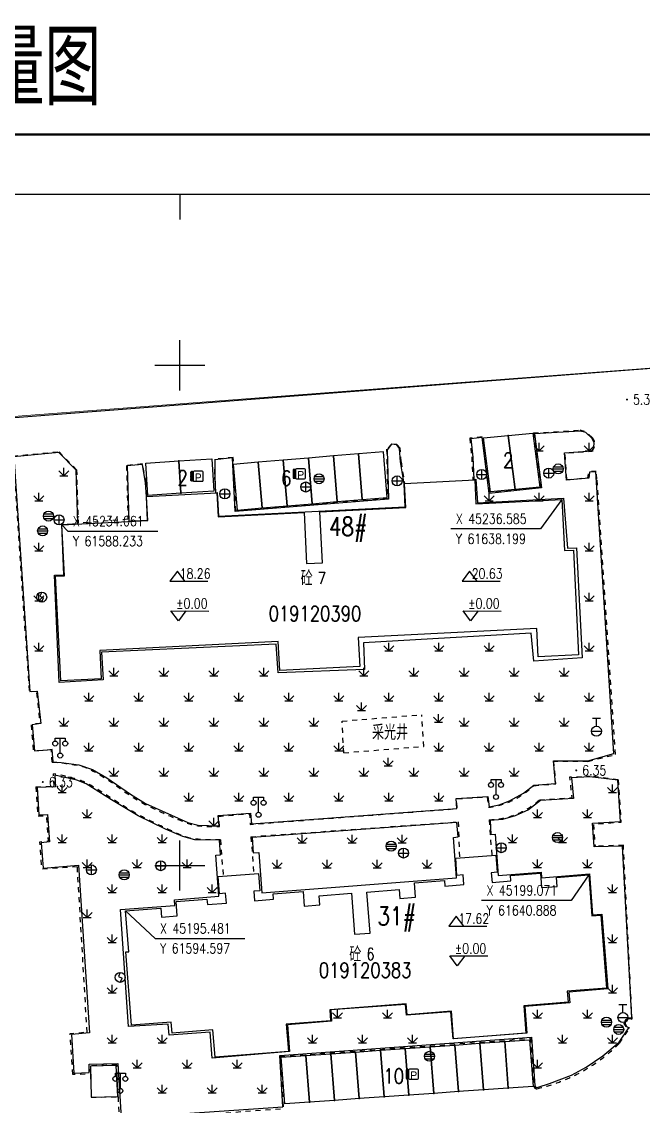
# Model space of a CAD drawing. Extents: x 61369 to 61739, y 45048 to 45284.
# Drawn here: x 61584.2 to 61646.3, y 45175.9 to 45284.3 of the extents above; entities that cross this region are included whole.
import ezdxf
from ezdxf.enums import TextEntityAlignment as Align

# ---------------------------------------------------------------- set-up
doc = ezdxf.new("R2010")
doc.units = 0
doc.header["$LTSCALE"] = 0.5
doc.header["$PDMODE"] = 32
doc.header["$PDSIZE"] = 0.05
doc.linetypes.add('X6', pattern=[2, 1, -1])
doc.layers.get('0').update_dxf_attribs({"linetype": 'CONTINUOUS'})
doc.layers.add('2绿化', color=8, linetype='CONTINUOUS', lineweight=13)
for name, color, linetype in [('BASICGRID', 7, 'CONTINUOUS'), ('COMPONENT', 4, 'CONTINUOUS'), ('DLSS', 4, 'CONTINUOUS'), ('GCD', 1, 'CONTINUOUS'), ('JMD', 6, 'CONTINUOUS'), ('TK', 7, 'CONTINUOUS'), ('ZBTZ', 3, 'CONTINUOUS'), ('ZJ', 7, 'CONTINUOUS')]:
    doc.layers.add(name, color=color, linetype=linetype)
doc.styles.add('HZ', font='rs.shx', dxfattribs={"width": 0.8, "bigfont": 'hztxt.shx'})
doc.styles.get("Standard").update_dxf_attribs({"font": 'rs.shx', "bigfont": 'hztxt.shx'})
doc.linetypes.add('1161', pattern='A,0,[149,AAA.SHX,S=0.15,R=0,X=0,Y=0],-1.6', length=1.6)

# ---------------------------------------------------------------- blocks, each defined once
blk = doc.blocks.new('gc124')
for p, q in [((-1, 1), (0, 0)), ((-0.8, 0), (0.8, 0)), ((0, 0), (0, 1.6)), ((0, 0), (1, 1))]:
    blk.add_line(p, q)
blk = doc.blocks.new('GC200')
at = {"linetype": 'Continuous', "const_width": 0.2, "flags": 128}
blk.add_lwpolyline([(-0.1, 0, 1), (0.1, 0, 1)], format="xyb", close=True, dxfattribs=at)
blk = doc.blocks.new('gcbj0102')
for p, q in [((-1, 0), (1, 0)), ((0, -1), (0, 1))]:
    blk.add_line(p, q)
blk.add_circle((0, 0), 1)
blk = doc.blocks.new('gcbj0103')
for p, q in [((-1, 0), (1, 0)), ((-0.9, 0.43), (0.9, 0.43)), ((-0.88, -0.47), (0.88, -0.47))]:
    blk.add_line(p, q)
blk.add_circle((0, 0), 1)
blk = doc.blocks.new('gcbj0105')
for p, q in [((0, 1), (-0.38, 0.18)), ((-0.38, 0.18), (0.38, -0.18)), ((0, -1), (0.38, -0.18))]:
    blk.add_line(p, q)
blk.add_circle((0, 0), 1)
blk = doc.blocks.new('gcbj0113')
for p, q in [((-0.8, 2.6), (0.8, 2.6)), ((0, 1), (0, 2.6)), ((-1, 0), (1, 0))]:
    blk.add_line(p, q)
blk.add_circle((0, 0), 1)
blk = doc.blocks.new('gcbj0118')
for p, q in [((-1, 2.9), (-1, 3.5)), ((-1, 3.5), (1, 3.5)), ((0, 0.5), (0, 3.5)), ((1, 3.5), (1, 2.9))]:
    blk.add_line(p, q)
for centre in [(-1, 2.4), (1, 2.4), (0, 0)]:
    blk.add_circle(centre, 0.5)
blk = doc.blocks.new('*U4')
at = {"linetype": 'Continuous'}
for points in [[(-1.2, 0), (-1.175, 1), (-1.225, 1)], [(-1.2, 0), (-1.225, 1), (-1.225, -1)], [(-1.2, 0), (-1.225, -1), (-1.175, -1)], [(-1.2, 0), (-1.175, -1), (-1.175, 1)]]:
    blk.add_solid(points, dxfattribs=at)
blk = doc.blocks.new('gcbj0215')
for p, q in [((-1.4, 1), (-1.4, 0.45)), ((-1.4, 0.27), (-1.4, -0.27)), ((-1.23, 1), (-1.23, -1)), ((-1.18, 1), (-1.23, 1)), ((-1.18, 1), (-1.18, -1)), ((-1, 0.8), (-1, -0.8)), ((0.8, 1), (-0.8, 1)), ((1, -0.8), (1, 0.8)), ((-1.4, -0.45), (-1.4, -1)), ((-1.23, -1), (-1.18, -1)), ((-0.8, -1), (0.8, -1))]:
    blk.add_line(p, q)
for centre, start, end in [((-0.8, 0.8), 90, 180), ((0.8, 0.8), 0, 90), ((-0.8, -0.8), 180, 270), ((0.8, -0.8), 270, 0)]:
    blk.add_arc(centre, 0.2, start, end)
for p in [(-1.4, 0.82), (-1.4, 0.64), (-1.4, 0.45), (-1.4, 0.27), (-1.4, 0.09), (-1.4, -0.09), (-1.4, -0.27), (-1.4, -0.45), (-1.4, -0.64), (-1.4, -0.82)]:
    blk.add_point(p)
at = {"linetype": 'Continuous'}
blk.add_blockref('*U4', (0, 0), dxfattribs=at)
blk.add_text('P', height=1.5).set_placement((-0.65, -1))

msp = doc.modelspace()

# ---------------------------------------------------------------- linework, layer by layer
at = {"linetype": 'Continuous'}
for p, q in [((61638.2, 45236.58), (61636.08, 45233.66)), ((61588.23, 45234.06), (61588.83, 45233.43)), ((61588.83, 45233.43), (61597.81, 45233.43)), ((61636.08, 45233.66), (61627.11, 45233.66)), ((61640.89, 45199.07), (61639.14, 45196.52)), ((61639.14, 45196.52), (61630.17, 45196.52)), ((61594.6, 45195.48), (61597.54, 45192.73)), ((61597.54, 45192.73), (61606.52, 45192.73))]:
    msp.add_line(p, q, dxfattribs=at)
at = {"linetype": 'Continuous', "flags": 128}
msp.add_lwpolyline([(61722.21, 45255.42), (61726.1, 45191.78), (61726.28, 45113.41), (61387.09, 45096.66), (61379.71, 45246.23), (61452.77, 45254.46), (61454.39, 45250.75), (61455.82, 45247.93), (61457.5, 45244.9), (61459.17, 45242.2), (61460.76, 45239.87), (61461.94, 45238.24), (61463.27, 45236.51), (61464.06, 45235.52), (61644.52, 45249.52)], close=True, dxfattribs=at)
at = {"linetype": 'Continuous'}
msp.add_arc((61644.99, 45184.25), 0.452, 58.1849, 269.6529, dxfattribs=at)
for p in [(61632.84, 45242.99), (61599.93, 45240.45), (61600.12, 45237.22), (61633.53, 45237.6), (61632.49, 45182.42), (61617.59, 45181.36), (61620.07, 45181.54), (61622.55, 45181.72), (61625.04, 45181.89), (61627.52, 45182.07), (61630, 45182.24), (61612.62, 45181.01), (61615.11, 45181.19), (61622.92, 45177.06), (61625.4, 45177.23), (61627.88, 45177.41), (61630.37, 45177.59), (61632.85, 45177.76), (61612.99, 45176.35), (61615.47, 45176.53), (61617.95, 45176.71), (61620.44, 45176.88)]:
    msp.add_point(p, dxfattribs=at)
at = {"layer": '2绿化', "color": 1}
for p, q in [((61584.25, 45244.94), (61722.21, 45255.42)), ((61464.06, 45235.52), (61584.25, 45244.94))]:
    msp.add_line(p, q, dxfattribs=at)
at = {"layer": 'BASICGRID', "linetype": 'Continuous', "flags": 128}
for points in [[(61635.31, 45243.22), (61636, 45237.83), (61633.53, 45237.6), (61632.84, 45242.99)], [(61632.84, 45242.99), (61633.53, 45237.6), (61631.06, 45237.37), (61630.37, 45242.76)], [(61615.37, 45240.94), (61612.86, 45240.73), (61613.24, 45236.17), (61615.74, 45236.38)], [(61617.87, 45241.15), (61615.37, 45240.94), (61615.74, 45236.38), (61618.24, 45236.59)], [(61620.37, 45241.36), (61617.87, 45241.15), (61618.24, 45236.59), (61620.74, 45236.8)], [(61599.93, 45240.45), (61600.12, 45237.22), (61596.82, 45237), (61596.63, 45240.23)], [(61603.23, 45240.66), (61603.42, 45237.44), (61600.12, 45237.22), (61599.93, 45240.45)], [(61607.86, 45240.31), (61605.36, 45240.1), (61605.74, 45235.54), (61608.24, 45235.75)], [(61610.36, 45240.52), (61607.86, 45240.31), (61608.24, 45235.75), (61610.74, 45235.96)], [(61612.86, 45240.73), (61610.36, 45240.52), (61610.74, 45235.96), (61613.24, 45236.17)], [(61632.49, 45182.42), (61632.85, 45177.76), (61630.37, 45177.59), (61630, 45182.24)], [(61634.97, 45182.6), (61635.33, 45177.94), (61632.85, 45177.76), (61632.49, 45182.42)], [(61617.59, 45181.36), (61617.95, 45176.71), (61615.47, 45176.53), (61615.11, 45181.19)], [(61620.07, 45181.54), (61620.44, 45176.88), (61617.95, 45176.71), (61617.59, 45181.36)], [(61622.55, 45181.72), (61622.92, 45177.06), (61620.44, 45176.88), (61620.07, 45181.54)], [(61625.04, 45181.89), (61625.4, 45177.23), (61622.92, 45177.06), (61622.55, 45181.72)], [(61627.52, 45182.07), (61627.88, 45177.41), (61625.4, 45177.23), (61625.04, 45181.89)], [(61630, 45182.24), (61630.37, 45177.59), (61627.88, 45177.41), (61627.52, 45182.07)], [(61612.62, 45181.01), (61612.99, 45176.35), (61610.5, 45176.18), (61610.14, 45180.84)], [(61615.11, 45181.19), (61615.47, 45176.53), (61612.99, 45176.35), (61612.62, 45181.01)]]:
    msp.add_lwpolyline(points, close=True, dxfattribs=at)
at = {"layer": 'DLSS', "linetype": 'X6'}
for p, q in [((61635.38, 45243.24), (61636.09, 45237.79)), ((61621.18, 45242.13), (61620.68, 45241.61)), ((61621.72, 45242.1), (61621.18, 45242.13)), ((61622.03, 45241.71), (61621.72, 45242.1)), ((61630.24, 45242.85), (61629, 45242.71)), ((61629, 45242.71), (61629.19, 45240.84)), ((61630.95, 45237.23), (61630.24, 45242.85)), ((61620.68, 45241.61), (61620.8, 45236.67)), ((61622.13, 45240.35), (61622.03, 45241.71)), ((61596.28, 45240.14), (61594.68, 45239.99)), ((61596.64, 45238.31), (61596.28, 45240.14)), ((61603.5, 45240.61), (61603.49, 45238.82)), ((61605.35, 45240.79), (61603.5, 45240.61)), ((61605.61, 45235.43), (61605.35, 45240.79)), ((61636.09, 45237.79), (61630.95, 45237.23)), ((61620.8, 45236.67), (61605.61, 45235.43))]:
    msp.add_line(p, q, dxfattribs=at)
at = {"layer": 'DLSS', "linetype": 'X6', "flags": 128}
for points in [[(61635.38, 45243.24), (61640.02, 45243.52)], [(61641.24, 45242.78), (61640.62, 45243.35), (61640.02, 45243.52)], [(61583.33, 45240.93), (61587.92, 45241.37)], [(61583.33, 45240.93), (61584.96, 45217.37)], [(61589.69, 45239.56), (61587.92, 45241.37)], [(61638.7, 45238.58), (61638.53, 45241.22), (61641.2, 45241.43)], [(61622.13, 45240.35), (61622.47, 45238.19)], [(61629.19, 45240.84), (61629.31, 45238.54)], [(61589.69, 45239.56), (61589.85, 45234.21)], [(61603.49, 45238.82), (61603.57, 45237.24)], [(61638.7, 45238.58), (61640.8, 45238.77), (61640.92, 45239.4), (61641.63, 45239.42)], [(61641.71, 45238.62), (61641.63, 45239.42)], [(61596.64, 45238.31), (61596.7, 45236.89)], [(61643.57, 45211.1), (61641.71, 45238.62)], [(61594.83, 45234.61), (61589.85, 45234.21)], [(61585.72, 45217.41), (61584.96, 45217.37)], [(61587.24, 45211.6), (61585.4, 45211.43), (61585.18, 45214.17), (61586.06, 45214.25), (61585.72, 45217.41)], [(61587.26, 45210.35), (61587.18, 45211.59)], [(61587.45, 45207.96), (61587.39, 45209.17)], [(61587.39, 45209.17), (61587.39, 45209.17)], [(61585.62, 45207.86), (61587.45, 45207.96)], [(61585.62, 45207.86), (61585.83, 45204.95)], [(61589.77, 45199.89), (61586.22, 45199.64), (61586.02, 45202.38), (61586.88, 45202.47), (61586.7, 45204.96), (61585.83, 45204.95)], [(61607.12, 45202.89), (61627.84, 45204.38)], [(61627.84, 45204.38), (61627.96, 45200.78)], [(61607.12, 45202.89), (61607.41, 45199.18)], [(61644.35, 45202.03), (61641.52, 45201.93)], [(61645.22, 45184.64), (61644.35, 45202.03)], [(61590.75, 45183.37), (61589.77, 45199.89)], [(61643.97, 45182.24), (61644.98, 45183.8)], [(61589.31, 45179.11), (61589.04, 45183.23), (61590.75, 45183.37)], [(61593.71, 45180.07), (61591.04, 45179.99), (61591.07, 45179.17), (61589.31, 45179.11)], [(61593.84, 45176.9), (61593.71, 45180.07)], [(61591.15, 45176.85), (61593.84, 45176.9)]]:
    msp.add_lwpolyline(points, dxfattribs=at)
for points in [[(61641.2, 45241.43, 0.056123), (61641.34, 45241.6, 0.056123), (61641.43, 45241.79, 0.138226), (61641.48, 45242.31, 0.138226), (61641.24, 45242.78)], [(61587.26, 45210.35, -0.035118), (61589.96, 45209.99, -0.074395), (61591.17, 45209.55, -0.037108), (61594.05, 45207.7, 0.042653), (61596.56, 45206.12, 0.014197), (61598.6, 45205.15, 0.013568), (61600.79, 45204.24, 0.064892), (61601.83, 45203.99, 0.032132), (61603.99, 45203.91)], [(61604.07, 45202.59, -0.037551), (61601.52, 45202.66, -0.076145), (61600.31, 45202.98, -0.009767), (61597.81, 45204.11, -0.012732), (61595.93, 45205.06, -0.024178), (61593.47, 45206.55, 0.021626), (61590.73, 45208.22, 0.057817), (61589.77, 45208.62, 0.024649), (61587.39, 45209.17)], [(61630.87, 45205.83, 0.035514), (61631.95, 45206.03, 0.035514), (61632.99, 45206.39, 0.046853), (61634.26, 45207.07, 0.046853), (61635.39, 45207.99)], [(61630.92, 45204.58, 0.042486), (61632.22, 45204.72, 0.042486), (61633.49, 45205.07, 0.047426), (61634.8, 45205.71, 0.047426), (61635.97, 45206.58)], [(61635.71, 45177.7, 0.02686), (61637.49, 45178.21, 0.02686), (61639.21, 45178.91, 0.04219), (61641.73, 45180.37, 0.04219), (61643.97, 45182.24)], [(61635.41, 45177.94, 0.084656), (61635.44, 45177.84, 0.084656), (61635.51, 45177.77, 0.08946), (61635.6, 45177.72, 0.08946), (61635.71, 45177.7)]]:
    msp.add_lwpolyline(points, format="xyb", dxfattribs=at)
for points, elevation in [([(61594.68, 45239.99), (61594.83, 45234.61)], 0.16), ([(61616.23, 45214.44), (61624.2, 45215.08)], 4.97), ([(61624.39, 45211.92), (61624.2, 45215.08)], 4.97), ([(61616.41, 45211.28), (61616.23, 45214.44)], 4.97), ([(61616.41, 45211.28), (61624.39, 45211.92)], 4.97), ([(61640.8, 45210.42), (61643.57, 45211.1)], 5.19), ([(61635.39, 45207.99), (61637.59, 45208.17), (61637.41, 45210.34)], 5.1), ([(61640.8, 45210.42), (61637.41, 45210.39)], 5.19), ([(61635.97, 45206.58), (61639.22, 45206.79), (61639.01, 45208.86), (61640.98, 45208.94)], 5.16), ([(61643.83, 45208.56), (61640.98, 45208.94)], 3.83), ([(61643.83, 45208.56), (61644.1, 45204.32), (61641.35, 45204.1), (61641.52, 45201.93)], 3.83), ([(61603.99, 45203.91), (61603.91, 45204.92), (61606.98, 45205.19), (61607.06, 45204.12), (61627.74, 45205.69), (61627.67, 45206.67), (61630.73, 45206.89), (61630.87, 45205.83)], 4.63), ([(61630.92, 45204.58), (61631.2, 45201.03)], 4.97), ([(61604.07, 45202.59), (61604.35, 45198.95)], 4.6), ([(61593.84, 45176.9), (61593.97, 45174.56), (61610.39, 45175.71), (61610.06, 45180.92), (61635.06, 45182.72), (61635.41, 45177.94)], 2.98), ([(61591.07, 45179.17), (61591.15, 45176.85)], 3.64)]:
    msp.add_lwpolyline(points, dxfattribs=dict(at, elevation=elevation))
at = {"layer": 'JMD', "linetype": 'Continuous', "flags": 128}
for points in [[(61638.2, 45236.58), (61638.46, 45231.49), (61639.36, 45231.54), (61639.88, 45221.07), (61635.84, 45220.87), (61635.7, 45223.71), (61617.85, 45222.81), (61618, 45219.91), (61610.01, 45219.51), (61609.86, 45222.41), (61592.02, 45221.51), (61592.16, 45218.66), (61588.12, 45218.46), (61587.59, 45228.92), (61588.49, 45228.97), (61588.23, 45234.06), (61596.82, 45234.5), (61596.7, 45236.89), (61603.72, 45237.25), (61603.84, 45234.85), (61612.43, 45235.28), (61612.69, 45230.19), (61614.26, 45230.27), (61614, 45235.36), (61622.59, 45235.8), (61622.47, 45238.19), (61629.49, 45238.55), (61629.61, 45236.15)], [(61640.89, 45199.07), (61641.21, 45194.98), (61642.1, 45195.05), (61642.67, 45187.74), (61638.73, 45187.44), (61638.82, 45186.34), (61634.39, 45186), (61634.6, 45183.26), (61627.37, 45182.7), (61627.16, 45185.44), (61622.73, 45185.1), (61622.65, 45186.19), (61615.01, 45185.6), (61615.09, 45184.5), (61610.66, 45184.16), (61610.87, 45181.42), (61603.55, 45180.85), (61603.33, 45183.59), (61599.24, 45183.27), (61599.15, 45184.37), (61595.18, 45184.06), (61594.61, 45191.37), (61594.91, 45191.39), (61594.6, 45195.48), (61598.12, 45195.75), (61598.19, 45194.86), (61599.75, 45194.98), (61599.64, 45196.42), (61602.73, 45196.66), (61602.77, 45196.11), (61604.67, 45196.26), (61604.59, 45197.23), (61603.99, 45197.18), (61603.86, 45198.91), (61607.88, 45199.22), (61607.88, 45199.22), (61608.01, 45197.49), (61607.41, 45197.45), (61607.49, 45196.48), (61609.38, 45196.63), (61609.34, 45197.18), (61612.33, 45197.41), (61612.44, 45195.96), (61614.01, 45196.08), (61613.94, 45196.98), (61617.16, 45197.23), (61617.48, 45193.14), (61619.04, 45193.26), (61618.72, 45197.35), (61621.94, 45197.6), (61622.01, 45196.7), (61623.58, 45196.83), (61623.47, 45198.27), (61626.46, 45198.5), (61626.5, 45197.96), (61628.4, 45198.1), (61628.32, 45199.07), (61627.72, 45199.02), (61627.59, 45200.75), (61631.61, 45201.06), (61631.74, 45199.33), (61631.14, 45199.29), (61631.22, 45198.32), (61633.11, 45198.47), (61633.07, 45199.02), (61636.06, 45199.25), (61636.17, 45197.8), (61637.74, 45197.92), (61637.67, 45198.82)]]:
    msp.add_lwpolyline(points, close=True, dxfattribs=at)
at = {"layer": 'TK', "linetype": 'Continuous'}
for p, q in [((61600, 45267.07), (61600, 45264.57)), ((61600, 45247.5), (61600, 45252.5)), ((61597.5, 45250), (61602.5, 45250)), ((61600, 45197.5), (61600, 45202.5)), ((61597.5, 45200), (61602.5, 45200))]:
    msp.add_line(p, q, dxfattribs=at)
at = {"layer": 'TK', "linetype": 'Continuous', "const_width": 0.25, "flags": 128}
msp.add_lwpolyline([(61371.99, 45051.07), (61738.99, 45051.07), (61738.99, 45273.07), (61371.99, 45273.07)], close=True, dxfattribs=at)
at = {"layer": 'TK', "linetype": 'Continuous', "flags": 128}
msp.add_lwpolyline([(61377.99, 45057.07), (61732.99, 45057.07), (61732.99, 45267.07), (61377.99, 45267.07)], close=True, dxfattribs=at)
at = {"layer": 'ZBTZ', "linetype": '1161', "flags": 128}
for points in [[(61641.6, 45239.34), (61640.98, 45239.33), (61640.89, 45238.71), (61638.67, 45238.51), (61638.48, 45241.27), (61641.2, 45241.46), (61641.33, 45241.61), (61641.41, 45241.81), (61641.42, 45242.27), (61641.2, 45242.73), (61640.61, 45243.28), (61640.03, 45243.43), (61635.46, 45243.17), (61636.17, 45237.75), (61630.94, 45237.18), (61630.22, 45242.78), (61629.09, 45242.64), (61629.3, 45240.83), (61629.4, 45238.6), (61629.61, 45238.62), (61629.76, 45236.27), (61638.38, 45236.73), (61638.76, 45231.74), (61639.66, 45231.76), (61640.23, 45220.76), (61635.41, 45220.42), (61635.15, 45223.23), (61618.39, 45222.28), (61618.48, 45219.61), (61609.83, 45219.26), (61609.65, 45222.12), (61592.19, 45221.33), (61592.34, 45218.56), (61587.97, 45218.3), (61587.49, 45229.02), (61588.41, 45229.06), (61588.22, 45234.09), (61589.82, 45234.19), (61589.65, 45239.51), (61587.93, 45241.28), (61583.42, 45240.85), (61585.01, 45217.39), (61585.77, 45217.44), (61586.12, 45214.19), (61585.26, 45214.08), (61585.5, 45211.48), (61587.23, 45211.62), (61587.33, 45210.37), (61588.14, 45210.29), (61589.92, 45210.07), (61591.28, 45209.6), (61592.72, 45208.76), (61595.08, 45207.13), (61596.6, 45206.2), (61600.81, 45204.3), (61601.85, 45204.04), (61603.95, 45203.97), (61603.85, 45205), (61607.08, 45205.25), (61607.17, 45204.19), (61627.7, 45205.72), (61627.63, 45206.7), (61630.79, 45206.92), (61630.94, 45205.88), (61631.95, 45206.08), (61632.98, 45206.46), (61634.36, 45207.23), (61635.4, 45208.05), (61637.55, 45208.22), (61637.37, 45210.46), (61640.81, 45210.48), (61643.41, 45211.22)], [(61605.29, 45240.75), (61603.53, 45240.57), (61603.51, 45238.82), (61603.59, 45237.27), (61603.75, 45237.28), (61603.88, 45234.92), (61622.54, 45235.86), (61622.43, 45238.17), (61622.07, 45240.34), (61621.98, 45241.7), (61621.7, 45242.07), (61621.18, 45242.11), (61620.73, 45241.56), (61620.87, 45236.62), (61605.55, 45235.4)], [(61596.59, 45238.27), (61596.27, 45240.08), (61594.74, 45239.95), (61594.91, 45234.44), (61596.78, 45234.52), (61596.68, 45236.86)], [(61644.9, 45183.8), (61644.63, 45183.91), (61644.44, 45184.22), (61644.59, 45184.63), (61644.9, 45184.8), (61645.18, 45184.77), (61644.26, 45201.95), (61641.44, 45201.87), (61641.25, 45204.24), (61644.05, 45204.42), (61643.8, 45208.53), (61641.01, 45208.88), (61639.15, 45208.76), (61639.37, 45206.7), (61636.05, 45206.51), (61634.87, 45205.59), (61633.53, 45204.96), (61632.26, 45204.61), (61631.02, 45204.51), (61631.1, 45203.12), (61631.55, 45203.15), (61631.85, 45199.02), (61636.13, 45199.36), (61636.18, 45198.79), (61640.95, 45199.19), (61641.26, 45195.08), (61642.2, 45195.16), (61642.79, 45187.7), (61638.89, 45187.35), (61638.99, 45186.3), (61634.5, 45185.93), (61634.69, 45183.25), (61627.33, 45182.68), (61627.1, 45185.39), (61622.66, 45185.04), (61622.57, 45186.12), (61615.1, 45185.57), (61615.18, 45184.47), (61610.77, 45184.08), (61610.97, 45181.41), (61603.26, 45180.77), (61603.06, 45183.37), (61598.96, 45183.07), (61598.86, 45184.16), (61594.9, 45183.91), (61594.1, 45195.62), (61599.5, 45196.03), (61599.48, 45196.58), (61603.9, 45196.93), (61603.61, 45201.04), (61604.08, 45201.07), (61603.98, 45202.54), (61601.51, 45202.59), (61600.3, 45202.92), (61598.58, 45203.65), (61595.86, 45204.99), (61593.19, 45206.59), (61590.66, 45208.17), (61589.73, 45208.53), (61587.52, 45209.03), (61587.58, 45207.89), (61585.76, 45207.81), (61585.93, 45205.09), (61586.8, 45205.11), (61587, 45202.39), (61586.14, 45202.29), (61586.34, 45199.76), (61589.87, 45200.05), (61590.97, 45183.3), (61589.2, 45183.13), (61589.42, 45179.26), (61590.94, 45179.31), (61590.94, 45180.16), (61593.82, 45180.21), (61594.15, 45174.8), (61610.31, 45175.89), (61610.02, 45181.02), (61635.16, 45182.85), (61635.5, 45178), (61635.58, 45177.88), (61635.68, 45177.81), (61635.82, 45177.85), (61636.97, 45178.23), (61639.15, 45179.07), (61640.64, 45179.87), (61642.31, 45180.99), (61643.93, 45182.34)], [(61627.36, 45202.81), (61627.84, 45202.86), (61627.72, 45204.32), (61607.23, 45202.82), (61607.35, 45201.28), (61607.92, 45201.31), (61608.21, 45197.28), (61627.66, 45198.78)], [(61593.66, 45180.02), (61591.09, 45179.94), (61591.16, 45176.86), (61593.81, 45176.92)]]:
    msp.add_lwpolyline(points, close=True, dxfattribs=at)
at = {"layer": 'ZJ', "color": 7, "linetype": 'Continuous', "flags": 128}
for points in [[(61600.53, 45228.44), (61599.78, 45229.44), (61599.03, 45228.44), (61602.83, 45228.44)], [(61629.73, 45228.44), (61628.98, 45229.44), (61628.23, 45228.44), (61632.03, 45228.44)], [(61600.63, 45225.45), (61599.88, 45224.45), (61599.13, 45225.45), (61602.93, 45225.44)], [(61629.82, 45225.45), (61629.07, 45224.45), (61628.32, 45225.45), (61632.12, 45225.44)], [(61628.39, 45193.96), (61627.64, 45194.96), (61626.89, 45193.96), (61630.69, 45193.96)], [(61628.49, 45190.97), (61627.73, 45189.97), (61626.99, 45190.97), (61630.79, 45190.97)]]:
    msp.add_lwpolyline(points, dxfattribs=at)

# ---------------------------------------------------------------- block references
at = {"layer": 'COMPONENT', "linetype": 'Continuous', "xscale": 0.5, "yscale": 0.5}
for name, p in [('gcbj0103', (61637.84, 45239.65, 3.96)), ('gcbj0215', (61601.84, 45238.91)), ('gcbj0215', (61612.08, 45239.15)), ('gcbj0103', (61613.93, 45238.66, 3.82)), ('gcbj0102', (61621.73, 45238.45, 3.89)), ('gcbj0102', (61630.19, 45239.09, 3.92)), ('gcbj0102', (61636.89, 45239.23, 3.97)), ('gcbj0102', (61612.6, 45237.84, 3.87)), ('gcbj0102', (61604.51, 45237.16, 3.99)), ('gcbj0103', (61586.89, 45234.93, 3.96)), ('gcbj0102', (61587.94, 45234.56, 3.83)), ('gcbj0103', (61586.3, 45233.45, 3.95)), ('gcbj0105', (61586.21, 45226.84, 4.32)), ('gcbj0113', (61641.66, 45213.43, 2.82)), ('gcbj0118', (61588.06, 45211, 5.01)), ('gcbj0118', (61631.62, 45206.86, 5.38)), ('gcbj0118', (61607.89, 45205.08, 5.33)), ('gcbj0103', (61637.76, 45202.8)), ('gcbj0103', (61621.13, 45201.94)), ('gcbj0102', (61632.15, 45201.79, 5.25)), ('gcbj0102', (61622.38, 45201.26, 5.24)), ('gcbj0102', (61591.17, 45199.57)), ('gcbj0102', (61598.1, 45199.99, 5.2)), ('gcbj0103', (61594.46, 45199.08, 5.12)), ('gcbj0105', (61594.06, 45188.83, 3.95)), ('gcbj0113', (61644.31, 45184.81, 4)), ('gcbj0103', (61642.66, 45184.35, 3.21)), ('gcbj0103', (61643.88, 45183.63, 3.34)), ('gcbj0103', (61624.97, 45180.94, 3.46)), ('gcbj0118', (61594.07, 45177.49, 3.23)), ('gcbj0215', (61623.38, 45179.15))]:
    msp.add_blockref(name, p, dxfattribs=at)
at = {"layer": 'GCD', "linetype": 'Continuous'}
ref = msp.add_blockref('GC200', (61644.71, 45246.58, 5.36), dxfattribs=dict(at, xscale=0.5, yscale=0.5, zscale=0.5))
ref.add_attrib('height', '5.36', dxfattribs={"linetype": 'Continuous', "height": 1, "style": 'HZ', "width": 0.8}).set_placement((61645.31, 45246.58, 5.36), align=Align.MIDDLE_LEFT)
ref = msp.add_blockref('GC200', (61644.71, 45246.58, 5.36), dxfattribs=dict(at, xscale=0.5, yscale=0.5, zscale=0.5))
ref.add_attrib('height', '5.36', dxfattribs={"linetype": 'Continuous', "height": 1, "style": 'HZ', "width": 0.8}).set_placement((61645.31, 45246.58, 5.36), align=Align.MIDDLE_LEFT)
ref = msp.add_blockref('GC200', (61639.64, 45209.52, 6.35), dxfattribs=dict(at, xscale=0.5, yscale=0.5, zscale=0.5))
ref.add_attrib('height', '6.35', dxfattribs={"linetype": 'Continuous', "height": 1, "style": 'HZ', "width": 0.8}).set_placement((61640.24, 45209.52, 6.35), align=Align.MIDDLE_LEFT)
ref = msp.add_blockref('GC200', (61586.32, 45208.35, 6.33), dxfattribs=dict(at, xscale=0.5, yscale=0.5, zscale=0.5))
ref.add_attrib('height', '6.33', dxfattribs={"linetype": 'Continuous', "height": 1, "style": 'HZ', "width": 0.8}).set_placement((61586.92, 45208.35, 6.33), align=Align.MIDDLE_LEFT)
ref = msp.add_blockref('GC200', (61586.32, 45208.35, 6.33), dxfattribs=dict(at, xscale=0.5, yscale=0.5, zscale=0.5))
ref.add_attrib('height', '6.33', dxfattribs={"linetype": 'Continuous', "height": 1, "style": 'HZ', "width": 0.8}).set_placement((61586.92, 45208.35, 6.33), align=Align.MIDDLE_LEFT)
at = {"layer": 'ZBTZ', "linetype": 'Continuous', "xscale": 0.5, "yscale": 0.5}
for p in [(61635.92, 45241.47), (61640.92, 45241.47), (61588.42, 45238.97), (61585.92, 45236.47), (61630.92, 45236.47), (61635.92, 45236.47), (61640.92, 45236.47), (61585.92, 45231.47), (61640.92, 45231.47), (61585.92, 45226.47), (61640.92, 45226.47), (61585.92, 45221.47), (61620.92, 45221.47), (61625.92, 45221.47), (61630.92, 45221.47), (61640.92, 45221.47), (61593.42, 45218.97), (61598.42, 45218.97), (61603.42, 45218.97), (61608.42, 45218.97), (61618.42, 45218.97), (61623.42, 45218.97), (61628.42, 45218.97), (61633.42, 45218.97), (61638.42, 45218.97), (61590.92, 45216.47), (61595.92, 45216.47), (61600.92, 45216.47), (61605.92, 45216.47), (61610.92, 45216.47), (61615.92, 45216.47), (61620.92, 45216.47), (61625.92, 45216.47), (61630.92, 45216.47), (61635.92, 45216.47), (61640.92, 45216.47), (61618.19, 45215.51), (61625.88, 45214.35), (61588.42, 45213.97), (61593.42, 45213.97), (61598.42, 45213.97), (61603.42, 45213.97), (61608.42, 45213.97), (61613.42, 45213.97), (61628.42, 45213.97), (61633.42, 45213.97), (61638.42, 45213.97), (61590.92, 45211.47), (61595.92, 45211.47), (61600.92, 45211.47), (61605.92, 45211.47), (61610.92, 45211.47), (61615.92, 45211.47), (61625.92, 45211.47), (61630.92, 45211.47), (61635.92, 45211.47), (61640.92, 45211.47), (61620.83, 45209.98), (61593.42, 45208.97), (61598.42, 45208.97), (61603.42, 45208.97), (61608.42, 45208.97), (61613.42, 45208.97), (61618.42, 45208.97), (61623.42, 45208.97), (61628.42, 45208.97), (61633.42, 45208.97), (61588.26, 45207.3), (61643.26, 45207.3), (61600.92, 45206.47), (61605.92, 45206.47), (61610.92, 45206.47), (61615.92, 45206.47), (61620.92, 45206.47), (61625.92, 45206.47), (61590.76, 45204.8), (61635.76, 45204.8), (61640.76, 45204.8), (61603.42, 45203.97), (61588.26, 45202.3), (61593.26, 45202.3), (61598.26, 45202.3), (61612.23, 45202.28), (61617.23, 45202.28), (61622.23, 45202.28), (61633.26, 45202.3), (61638.26, 45202.3), (61590.76, 45199.8), (61595.76, 45199.8), (61600.76, 45199.8), (61609.73, 45199.78), (61614.73, 45199.78), (61619.73, 45199.78), (61624.73, 45199.78), (61635.76, 45199.8), (61640.76, 45199.8), (61593.26, 45197.3), (61598.26, 45197.3), (61603.26, 45197.3), (61643.26, 45197.3), (61590.76, 45194.8), (61593.26, 45192.3), (61643.26, 45192.3), (61593.26, 45187.3), (61643.26, 45187.3), (61615.76, 45184.8), (61620.76, 45184.8), (61635.76, 45184.8), (61640.76, 45184.8), (61593.26, 45182.3), (61598.26, 45182.3), (61613.26, 45182.3), (61618.26, 45182.3), (61623.26, 45182.3), (61638.26, 45182.3), (61643.26, 45182.3), (61595.76, 45179.8), (61600.76, 45179.8), (61605.76, 45179.8), (61635.76, 45179.8), (61598.26, 45177.3), (61603.26, 45177.3), (61608.26, 45177.3)]:
    msp.add_blockref('gc124', p, dxfattribs=at)

# ---------------------------------------------------------------- texts
at = {"linetype": 'Continuous', "style": 'HZ', "width": 0.8}
for s, p in [('X 45234.061', (61589.33, 45233.93)), ('X 45236.585', (61627.61, 45234.16)), ('Y 61588.233', (61589.33, 45231.93)), ('Y 61638.199', (61627.61, 45232.16)), ('X 45199.071', (61630.67, 45197.02)), ('Y 61640.888', (61630.67, 45195.02)), ('X 45195.481', (61598.04, 45193.23)), ('Y 61594.597', (61598.04, 45191.23))]:
    msp.add_text(s, height=1, dxfattribs=at).set_placement(p)
at = {"layer": 'JMD', "linetype": 'Continuous', "style": 'HZ', "width": 0.8}
for s, height, p in [('2', 1.5, (61632.84, 45240.51)), ('2', 1.5, (61600.3, 45238.74)), ('6', 1.5, (61610.66, 45238.72)), ('48#', 1.837, (61616.83, 45233.76)), ('019120390', 1.5, (61613.52, 45225.19)), ('采光井', 1.5, (61621.03, 45213.39)), ('31#', 1.837, (61621.69, 45194.83)), ('019120383', 1.5, (61618.54, 45189.55)), ('10', 1.5, (61621.4, 45178.96))]:
    msp.add_text(s, height=height, dxfattribs=at).set_placement(p, align=Align.MIDDLE)
for p in [(61613.3, 45228.72), (61618.16, 45191.13)]:
    msp.add_text('砼', height=1.5, dxfattribs=at).set_placement(p, align=Align.MIDDLE_RIGHT)
for s, p in [('7', (61613.8, 45228.74)), ('6', (61618.66, 45191.16))]:
    msp.add_text(s, height=1.2, dxfattribs=at).set_placement(p, align=Align.MIDDLE_LEFT)
at = {"layer": 'TK', "linetype": 'Continuous', "style": 'HZ', "width": 0.75}
msp.add_text('景瑞花园住宅小区竣工测量图', height=7.5, dxfattribs=at).set_placement((61555.56, 45273.72), align=Align.BOTTOM_CENTER)
at = {"layer": 'ZJ', "color": 7, "linetype": 'Continuous', "style": 'HZ', "width": 0.8}
for s, p in [('18.26', (61600, 45228.68)), ('20.63', (61629.19, 45228.68)), ('17.62', (61627.85, 45194.2))]:
    msp.add_text(s, height=1, dxfattribs=at).set_placement(p)
for p in [(61599.63, 45225.7), (61628.82, 45225.7), (61627.49, 45191.22)]:
    msp.add_text('±0.00', height=1, rotation=359.9415, dxfattribs=at).set_placement(p)

doc.saveas('drawing.dxf')
